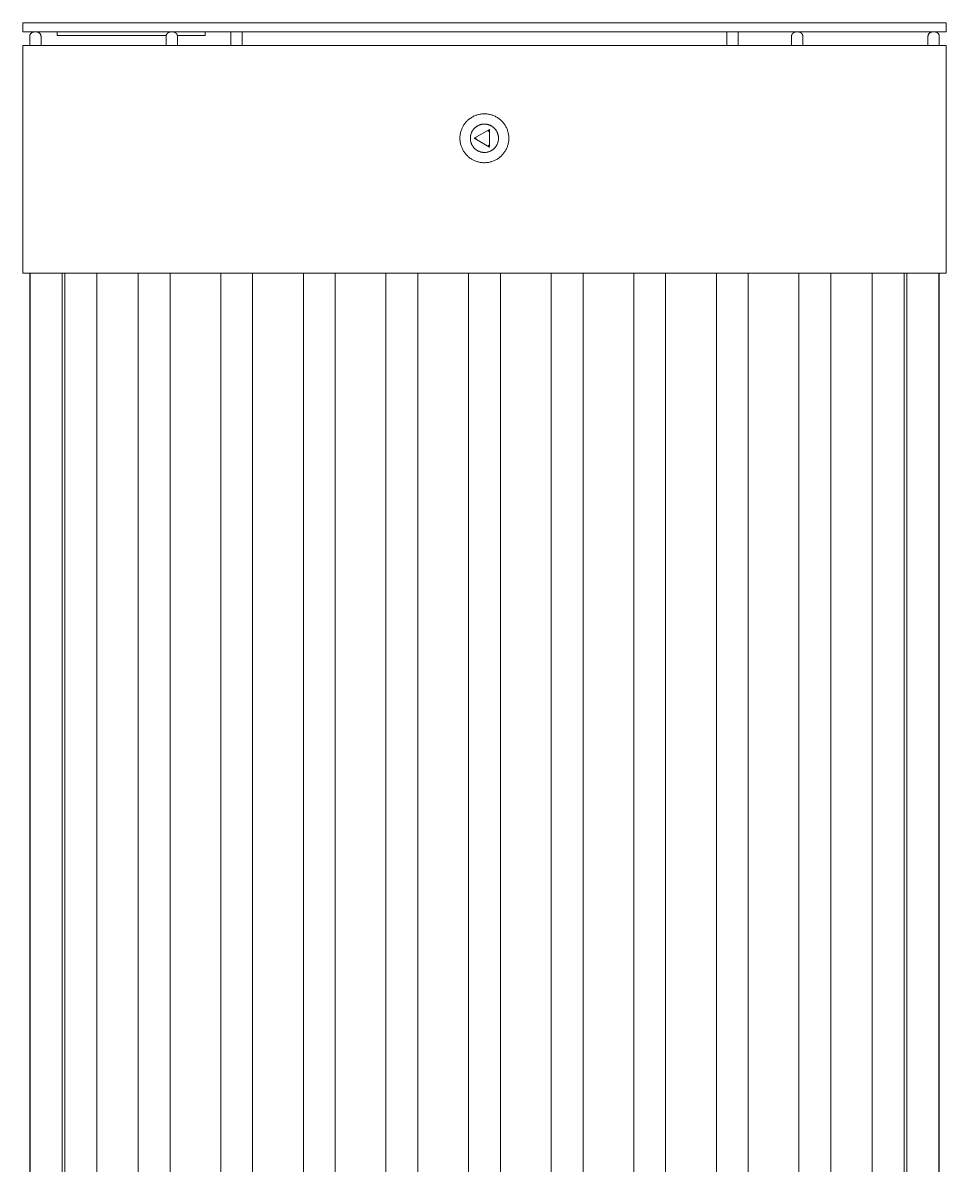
# Model space of a CAD drawing. Header units: inches. Extents: x -6.5 to 91.7, y -2.1 to 67.1.
# Drawn here: x 19.59 to 35.58, y 41.79 to 61.56 of the extents above; entities that cross this region are included whole.
import ezdxf

# ---------------------------------------------------------------- set-up
doc = ezdxf.new("R2010")
doc.units = ezdxf.units.IN
doc.layers.add('ZANO_R', color=7, linetype='Continuous', lineweight=0)

msp = doc.modelspace()

# ---------------------------------------------------------------- linework, layer by layer
at = {"layer": 'ZANO_R'}
for p, q in [((22.07476, 61.56461), (19.59437, 61.56451)), ((19.59437, 61.56451), (19.59437, 61.56406)), ((19.59437, 61.56406), (19.59437, 61.40657)), ((19.59437, 61.56406), (22.07476, 61.56396)), ((20.50086, 61.56412), (20.3818, 61.56412)), ((20.62289, 61.56413), (20.59543, 61.56414)), ((20.74195, 61.56412), (20.62289, 61.56412)), ((20.85803, 61.56415), (20.74195, 61.56414)), ((21.03332, 61.56412), (20.85803, 61.56412)), ((21.0331, 61.56409), (21.03307, 61.56409)), ((21.08787, 61.56405), (21.03313, 61.56406)), ((21.08037, 61.56407), (21.0767, 61.56407)), ((21.47412, 61.56408), (21.08417, 61.56408)), ((21.1341, 61.56412), (21.12902, 61.56412)), ((21.35034, 61.56417), (21.35404, 61.56417)), ((21.3862, 61.56417), (21.38836, 61.56417)), ((21.40019, 61.56417), (21.3974, 61.56417)), ((21.39765, 61.56417), (21.3977, 61.56417)), ((21.45781, 61.56417), (21.44833, 61.56417)), ((21.44857, 61.56418), (21.44897, 61.56418)), ((21.45267, 61.56418), (21.45328, 61.56418)), ((21.45645, 61.56418), (21.45758, 61.56418)), ((21.46908, 61.56418), (21.47243, 61.56418)), ((21.52515, 61.56406), (21.47042, 61.56405)), ((21.47344, 61.56418), (21.47587, 61.56418)), ((21.85738, 61.56418), (21.47412, 61.56415)), ((21.47587, 61.56416), (21.47799, 61.56416)), ((21.48158, 61.56407), (21.47792, 61.56407)), ((21.48034, 61.56416), (21.48251, 61.56416)), ((21.48107, 61.56418), (21.48157, 61.56418)), ((21.48276, 61.56416), (21.48525, 61.56416)), ((21.48781, 61.56416), (21.48881, 61.56416)), ((21.49046, 61.56416), (21.49183, 61.56416)), ((21.49319, 61.56416), (21.49601, 61.56417)), ((21.49761, 61.56417), (21.50099, 61.56417)), ((21.4994, 61.56418), (21.50045, 61.56418)), ((21.50196, 61.56417), (21.50425, 61.56417)), ((21.5051, 61.56417), (21.50739, 61.56417)), ((21.82074, 61.56412), (21.52515, 61.56412)), ((21.82053, 61.56409), (21.8205, 61.56409)), ((21.87529, 61.56405), (21.82056, 61.56406)), ((21.86779, 61.56407), (21.86413, 61.56407)), ((22.26154, 61.56408), (21.87159, 61.56408)), ((21.92152, 61.56412), (21.91645, 61.56412)), ((33.09872, 61.56461), (22.07476, 61.56461)), ((22.07476, 61.56396), (33.09872, 61.56396)), ((22.31258, 61.56406), (22.25784, 61.56405)), ((22.26901, 61.56407), (22.26534, 61.56407)), ((22.59289, 61.56412), (22.31258, 61.56412)), ((23.10006, 61.56403), (23.1, 61.56403)), ((23.5315, 61.5644), (24.71264, 61.56445)), ((23.5315, 61.56417), (23.5315, 61.5644)), ((24.71264, 61.56412), (23.5315, 61.56417)), ((24.71264, 61.56445), (30.46085, 61.56445)), ((30.46085, 61.56412), (24.71264, 61.56412)), ((30.46085, 61.56445), (31.64199, 61.5644)), ((31.64199, 61.56417), (30.46085, 61.56412)), ((31.64199, 61.5644), (31.64199, 61.56417)), ((35.57911, 61.56451), (33.09872, 61.56461)), ((33.09872, 61.56396), (35.57911, 61.56406)), ((35.57911, 61.56406), (35.57911, 61.56451)), ((35.57911, 61.40657), (35.57911, 61.56406)), ((19.59437, 61.40657), (22.07476, 61.40647)), ((19.71249, 61.32836), (19.71253, 61.33108)), ((19.71249, 61.17087), (19.71249, 61.32836)), ((19.71253, 61.33108), (19.71267, 61.33379)), ((19.71267, 61.33379), (19.71291, 61.3365)), ((19.71291, 61.3365), (19.71324, 61.3392)), ((19.71324, 61.3392), (19.71366, 61.34189)), ((19.71366, 61.34189), (19.71417, 61.34456)), ((19.71417, 61.34456), (19.71478, 61.34721)), ((19.71478, 61.34721), (19.71547, 61.34984)), ((19.71547, 61.34984), (19.71626, 61.35245)), ((19.71626, 61.35245), (19.71714, 61.35502)), ((19.71714, 61.35502), (19.7181, 61.35757)), ((19.7181, 61.35757), (19.71916, 61.36007)), ((19.71916, 61.36007), (19.7203, 61.36254)), ((19.7203, 61.36254), (19.72152, 61.36497)), ((19.72152, 61.36497), (19.72282, 61.36736)), ((19.72282, 61.36736), (19.72421, 61.3697)), ((19.72421, 61.3697), (19.72568, 61.37199)), ((19.72568, 61.37199), (19.72723, 61.37423)), ((19.72723, 61.37423), (19.72885, 61.37641)), ((19.72885, 61.37641), (19.73055, 61.37854)), ((19.73055, 61.37854), (19.73232, 61.3806)), ((19.73232, 61.3806), (19.73416, 61.38261)), ((19.73416, 61.38261), (19.73606, 61.38455)), ((19.73606, 61.38455), (19.73804, 61.38642)), ((19.73804, 61.38642), (19.74007, 61.38822)), ((19.74007, 61.38822), (19.74217, 61.38995)), ((19.74217, 61.38995), (19.74433, 61.39161)), ((19.74433, 61.39161), (19.74654, 61.39319)), ((19.74654, 61.39319), (19.74881, 61.3947)), ((19.74881, 61.3947), (19.75112, 61.39612)), ((19.75112, 61.39612), (19.75349, 61.39747)), ((19.75349, 61.39747), (19.7559, 61.39873)), ((19.7559, 61.39873), (19.75835, 61.39991)), ((19.75835, 61.39991), (19.76084, 61.401)), ((19.76084, 61.401), (19.76337, 61.40201)), ((19.76337, 61.40201), (19.76593, 61.40292)), ((19.76593, 61.40292), (19.76852, 61.40375)), ((19.76852, 61.40375), (19.77114, 61.40449)), ((19.77114, 61.40449), (19.77378, 61.40514)), ((19.77378, 61.40514), (19.77644, 61.4057)), ((19.77644, 61.4057), (19.77912, 61.40616)), ((19.77912, 61.40616), (19.78182, 61.40654)), ((19.84006, 61.40653), (19.84275, 61.40616)), ((19.84275, 61.40616), (19.84543, 61.40569)), ((19.84543, 61.40569), (19.84809, 61.40513)), ((19.84809, 61.40513), (19.85073, 61.40448)), ((19.85073, 61.40448), (19.85335, 61.40374)), ((19.85335, 61.40374), (19.85594, 61.40291)), ((19.85594, 61.40291), (19.85849, 61.40199)), ((19.85849, 61.40199), (19.86102, 61.40099)), ((19.86102, 61.40099), (19.86351, 61.39989)), ((19.86351, 61.39989), (19.86596, 61.39871)), ((19.86596, 61.39871), (19.86837, 61.39745)), ((19.86837, 61.39745), (19.87073, 61.39611)), ((19.87073, 61.39611), (19.87305, 61.39468)), ((19.87305, 61.39468), (19.87531, 61.39317)), ((19.87531, 61.39317), (19.87752, 61.39159)), ((19.87752, 61.39159), (19.87968, 61.38993)), ((19.87968, 61.38993), (19.88177, 61.3882)), ((19.88177, 61.3882), (19.88381, 61.3864)), ((19.88381, 61.3864), (19.88578, 61.38453)), ((19.88578, 61.38453), (19.88769, 61.38259)), ((19.88769, 61.38259), (19.88953, 61.38059)), ((19.88953, 61.38059), (19.8913, 61.37852)), ((19.8913, 61.37852), (19.89299, 61.3764)), ((19.89299, 61.3764), (19.89461, 61.37421)), ((19.89461, 61.37421), (19.89616, 61.37197)), ((19.89616, 61.37197), (19.89763, 61.36969)), ((19.89763, 61.36969), (19.89901, 61.36735)), ((19.89901, 61.36735), (19.90032, 61.36496)), ((19.90032, 61.36496), (19.90154, 61.36253)), ((19.90154, 61.36253), (19.90268, 61.36006)), ((19.90268, 61.36006), (19.90373, 61.35756)), ((19.90373, 61.35756), (19.90469, 61.35501)), ((19.90469, 61.35501), (19.90557, 61.35244)), ((19.90557, 61.35244), (19.90636, 61.34984)), ((19.90636, 61.34984), (19.90705, 61.34721)), ((19.90705, 61.34721), (19.90766, 61.34456)), ((19.90766, 61.34456), (19.90817, 61.34189)), ((19.90817, 61.34189), (19.90859, 61.3392)), ((19.90859, 61.3392), (19.90892, 61.3365)), ((19.90892, 61.3365), (19.90915, 61.33379)), ((19.90915, 61.33379), (19.9093, 61.33108)), ((19.9093, 61.33108), (19.90934, 61.32836)), ((19.90934, 61.32836), (19.90934, 61.17087)), ((20.19124, 61.40651), (20.19124, 61.34757)), ((22.07714, 61.34757), (20.19124, 61.34757)), ((33.09872, 61.40647), (22.07476, 61.40647)), ((22.07476, 61.32836), (22.07481, 61.33107)), ((22.07476, 61.17087), (22.07476, 61.32836)), ((22.07481, 61.33107), (22.07495, 61.33377)), ((22.07495, 61.33377), (22.07518, 61.33647)), ((22.07518, 61.33647), (22.07551, 61.33916)), ((22.07551, 61.33916), (22.07592, 61.34183)), ((22.07592, 61.34183), (22.07643, 61.34449)), ((22.07643, 61.34449), (22.07703, 61.34713)), ((22.07703, 61.34713), (22.07773, 61.34975)), ((22.07773, 61.34975), (22.07851, 61.35234)), ((22.07851, 61.35234), (22.07938, 61.35491)), ((22.07938, 61.35491), (22.08033, 61.35744)), ((22.08033, 61.35744), (22.08138, 61.35994)), ((22.08138, 61.35994), (22.0825, 61.3624)), ((22.0825, 61.3624), (22.08372, 61.36482)), ((22.08372, 61.36482), (22.08501, 61.3672)), ((22.08501, 61.3672), (22.08639, 61.36954)), ((22.08639, 61.36954), (22.08784, 61.37182)), ((22.08784, 61.37182), (22.08938, 61.37405)), ((22.08938, 61.37405), (22.09099, 61.37623)), ((22.09099, 61.37623), (22.09267, 61.37835)), ((22.09267, 61.37835), (22.09442, 61.38041)), ((22.09442, 61.38041), (22.09625, 61.38241)), ((22.09625, 61.38241), (22.09814, 61.38435)), ((22.09814, 61.38435), (22.1001, 61.38622)), ((22.1001, 61.38622), (22.10212, 61.38802)), ((22.10212, 61.38802), (22.1042, 61.38976)), ((22.1042, 61.38976), (22.10634, 61.39141)), ((22.10634, 61.39141), (22.10854, 61.393)), ((22.10854, 61.393), (22.11079, 61.39451)), ((22.11079, 61.39451), (22.11309, 61.39594)), ((22.11309, 61.39594), (22.11544, 61.39729)), ((22.11544, 61.39729), (22.11783, 61.39855)), ((22.11783, 61.39855), (22.12027, 61.39974)), ((22.12027, 61.39974), (22.12274, 61.40084)), ((22.12274, 61.40084), (22.12525, 61.40186)), ((22.12525, 61.40186), (22.12779, 61.40278)), ((22.12779, 61.40278), (22.13037, 61.40362)), ((22.13037, 61.40362), (22.13297, 61.40438)), ((22.13297, 61.40438), (22.1356, 61.40504)), ((22.1356, 61.40504), (22.13824, 61.40561)), ((22.13824, 61.40561), (22.14091, 61.40609)), ((22.14091, 61.40609), (22.14359, 61.40647)), ((22.20279, 61.40647), (22.20547, 61.40609)), ((22.20547, 61.40609), (22.20814, 61.40561)), ((22.20814, 61.40561), (22.21079, 61.40504)), ((22.21079, 61.40504), (22.21341, 61.40438)), ((22.21341, 61.40438), (22.21601, 61.40362)), ((22.21601, 61.40362), (22.21859, 61.40278)), ((22.21859, 61.40278), (22.22113, 61.40186)), ((22.22113, 61.40186), (22.22364, 61.40084)), ((22.22364, 61.40084), (22.22612, 61.39974)), ((22.22612, 61.39974), (22.22855, 61.39855)), ((22.22855, 61.39855), (22.23095, 61.39729)), ((22.23095, 61.39729), (22.23329, 61.39594)), ((22.23329, 61.39594), (22.23559, 61.39451)), ((22.23559, 61.39451), (22.23784, 61.393)), ((22.23784, 61.393), (22.24004, 61.39141)), ((22.24004, 61.39141), (22.24218, 61.38976)), ((22.24218, 61.38976), (22.24426, 61.38802)), ((22.24426, 61.38802), (22.24628, 61.38622)), ((22.24628, 61.38622), (22.24824, 61.38435)), ((22.24824, 61.38435), (22.25013, 61.38241)), ((22.25013, 61.38241), (22.25196, 61.38041)), ((22.25196, 61.38041), (22.25371, 61.37835)), ((22.25371, 61.37835), (22.2554, 61.37623)), ((22.2554, 61.37623), (22.25701, 61.37405)), ((22.25701, 61.37405), (22.25854, 61.37182)), ((22.25854, 61.37182), (22.25999, 61.36954)), ((22.25999, 61.36954), (22.26137, 61.3672)), ((22.26137, 61.3672), (22.26267, 61.36482)), ((22.26267, 61.36482), (22.26388, 61.3624)), ((22.26388, 61.3624), (22.26501, 61.35994)), ((22.26501, 61.35994), (22.26605, 61.35744)), ((22.26605, 61.35744), (22.26701, 61.35491)), ((22.26701, 61.35491), (22.26788, 61.35234)), ((22.26788, 61.35234), (22.26866, 61.34975)), ((22.26866, 61.34975), (22.26935, 61.34713)), ((22.75037, 61.34757), (22.26924, 61.34757)), ((22.26935, 61.34713), (22.26995, 61.34449)), ((22.26995, 61.34449), (22.27046, 61.34183)), ((22.27046, 61.34183), (22.27088, 61.33916)), ((22.27088, 61.33916), (22.2712, 61.33647)), ((22.2712, 61.33647), (22.27143, 61.33377)), ((22.27143, 61.33377), (22.27157, 61.33107)), ((22.27157, 61.33107), (22.27162, 61.32836)), ((22.27162, 61.32836), (22.27162, 61.17087)), ((22.75037, 61.40647), (22.75037, 61.34757)), ((23.19685, 61.17087), (23.19685, 61.40647)), ((23.3937, 61.40647), (23.3937, 61.17087)), ((31.77979, 61.17087), (31.77979, 61.40647)), ((31.97664, 61.40647), (31.97664, 61.17087)), ((32.90187, 61.32836), (32.90191, 61.33107)), ((32.90187, 61.17087), (32.90187, 61.32836)), ((32.90191, 61.33107), (32.90205, 61.33377)), ((32.90205, 61.33377), (32.90229, 61.33647)), ((32.90229, 61.33647), (32.90261, 61.33916)), ((32.90261, 61.33916), (32.90303, 61.34183)), ((32.90303, 61.34183), (32.90354, 61.34449)), ((32.90354, 61.34449), (32.90414, 61.34713)), ((32.90414, 61.34713), (32.90483, 61.34975)), ((32.90483, 61.34975), (32.90561, 61.35234)), ((32.90561, 61.35234), (32.90648, 61.35491)), ((32.90648, 61.35491), (32.90744, 61.35744)), ((32.90744, 61.35744), (32.90848, 61.35994)), ((32.90848, 61.35994), (32.90961, 61.3624)), ((32.90961, 61.3624), (32.91082, 61.36482)), ((32.91082, 61.36482), (32.91212, 61.3672)), ((32.91212, 61.3672), (32.91349, 61.36954)), ((32.91349, 61.36954), (32.91495, 61.37182)), ((32.91495, 61.37182), (32.91648, 61.37405)), ((32.91648, 61.37405), (32.91809, 61.37623)), ((32.91809, 61.37623), (32.91977, 61.37835)), ((32.91977, 61.37835), (32.92153, 61.38041)), ((32.92153, 61.38041), (32.92335, 61.38241)), ((32.92335, 61.38241), (32.92525, 61.38435)), ((32.92525, 61.38435), (32.9272, 61.38622)), ((32.9272, 61.38622), (32.92923, 61.38802)), ((32.92923, 61.38802), (32.93131, 61.38976)), ((32.93131, 61.38976), (32.93345, 61.39141)), ((32.93345, 61.39141), (32.93564, 61.393)), ((32.93564, 61.393), (32.93789, 61.39451)), ((32.93789, 61.39451), (32.94019, 61.39594)), ((32.94019, 61.39594), (32.94254, 61.39729)), ((32.94254, 61.39729), (32.94493, 61.39855)), ((32.94493, 61.39855), (32.94737, 61.39974)), ((32.94737, 61.39974), (32.94984, 61.40084)), ((32.94984, 61.40084), (32.95235, 61.40186)), ((32.95235, 61.40186), (32.9549, 61.40278)), ((32.9549, 61.40278), (32.95747, 61.40362)), ((32.95747, 61.40362), (32.96007, 61.40438)), ((32.96007, 61.40438), (32.9627, 61.40504)), ((32.9627, 61.40504), (32.96535, 61.40561)), ((32.96535, 61.40561), (32.96801, 61.40609)), ((32.96801, 61.40609), (32.97069, 61.40647)), ((33.0299, 61.40647), (33.03258, 61.40609)), ((33.03258, 61.40609), (33.03524, 61.40561)), ((33.03524, 61.40561), (33.03789, 61.40504)), ((33.03789, 61.40504), (33.04052, 61.40438)), ((33.04052, 61.40438), (33.04312, 61.40362)), ((33.04312, 61.40362), (33.04569, 61.40278)), ((33.04569, 61.40278), (33.04824, 61.40186)), ((33.04824, 61.40186), (33.05075, 61.40084)), ((33.05075, 61.40084), (33.05322, 61.39974)), ((33.05322, 61.39974), (33.05566, 61.39855)), ((33.05566, 61.39855), (33.05805, 61.39729)), ((33.05805, 61.39729), (33.0604, 61.39594)), ((33.0604, 61.39594), (33.0627, 61.39451)), ((33.0627, 61.39451), (33.06495, 61.393)), ((33.06495, 61.393), (33.06714, 61.39141)), ((33.06714, 61.39141), (33.06928, 61.38976)), ((33.06928, 61.38976), (33.07136, 61.38802)), ((33.07136, 61.38802), (33.07339, 61.38622)), ((33.07339, 61.38622), (33.07534, 61.38435)), ((33.07534, 61.38435), (33.07724, 61.38241)), ((33.07724, 61.38241), (33.07906, 61.38041)), ((33.07906, 61.38041), (33.08082, 61.37835)), ((33.08082, 61.37835), (33.0825, 61.37623)), ((33.0825, 61.37623), (33.08411, 61.37405)), ((33.08411, 61.37405), (33.08564, 61.37182)), ((33.08564, 61.37182), (33.0871, 61.36954)), ((33.0871, 61.36954), (33.08847, 61.3672)), ((33.08847, 61.3672), (33.08977, 61.36482)), ((33.08977, 61.36482), (33.09098, 61.3624)), ((33.09098, 61.3624), (33.09211, 61.35994)), ((33.09211, 61.35994), (33.09315, 61.35744)), ((33.09315, 61.35744), (33.09411, 61.35491)), ((33.09411, 61.35491), (33.09498, 61.35234)), ((33.09498, 61.35234), (33.09576, 61.34975)), ((33.09576, 61.34975), (33.09645, 61.34713)), ((33.09645, 61.34713), (33.09705, 61.34449)), ((33.09705, 61.34449), (33.09756, 61.34183)), ((33.09756, 61.34183), (33.09798, 61.33916)), ((33.09798, 61.33916), (33.0983, 61.33647)), ((33.0983, 61.33647), (33.09854, 61.33377)), ((33.09854, 61.33377), (33.09868, 61.33107)), ((33.09868, 61.33107), (33.09872, 61.32836)), ((33.09872, 61.40647), (35.57911, 61.40657)), ((33.09872, 61.32836), (33.09872, 61.17087)), ((35.26414, 61.32836), (35.26419, 61.33108)), ((35.26414, 61.17087), (35.26414, 61.32836)), ((35.26419, 61.33108), (35.26433, 61.33379)), ((35.26433, 61.33379), (35.26457, 61.3365)), ((35.26457, 61.3365), (35.26489, 61.3392)), ((35.26489, 61.3392), (35.26531, 61.34189)), ((35.26531, 61.34189), (35.26583, 61.34456)), ((35.26583, 61.34456), (35.26643, 61.34721)), ((35.26643, 61.34721), (35.26713, 61.34984)), ((35.26713, 61.34984), (35.26792, 61.35244)), ((35.26792, 61.35244), (35.26879, 61.35501)), ((35.26879, 61.35501), (35.26976, 61.35756)), ((35.26976, 61.35756), (35.27081, 61.36006)), ((35.27081, 61.36006), (35.27195, 61.36253)), ((35.27195, 61.36253), (35.27317, 61.36496)), ((35.27317, 61.36496), (35.27447, 61.36735)), ((35.27447, 61.36735), (35.27586, 61.36969)), ((35.27586, 61.36969), (35.27733, 61.37197)), ((35.27733, 61.37197), (35.27887, 61.37421)), ((35.27887, 61.37421), (35.28049, 61.3764)), ((35.28049, 61.3764), (35.28219, 61.37852)), ((35.28219, 61.37852), (35.28396, 61.38059)), ((35.28396, 61.38059), (35.2858, 61.38259)), ((35.2858, 61.38259), (35.2877, 61.38453)), ((35.2877, 61.38453), (35.28968, 61.3864)), ((35.28968, 61.3864), (35.29171, 61.3882)), ((35.29171, 61.3882), (35.29381, 61.38993)), ((35.29381, 61.38993), (35.29596, 61.39159)), ((35.29596, 61.39159), (35.29818, 61.39317)), ((35.29818, 61.39317), (35.30044, 61.39468)), ((35.30044, 61.39468), (35.30275, 61.39611)), ((35.30275, 61.39611), (35.30512, 61.39745)), ((35.30512, 61.39745), (35.30753, 61.39871)), ((35.30753, 61.39871), (35.30998, 61.39989)), ((35.30998, 61.39989), (35.31247, 61.40099)), ((35.31247, 61.40099), (35.31499, 61.40199)), ((35.31499, 61.40199), (35.31755, 61.40291)), ((35.31755, 61.40291), (35.32014, 61.40374)), ((35.32014, 61.40374), (35.32276, 61.40448)), ((35.32276, 61.40448), (35.3254, 61.40513)), ((35.3254, 61.40513), (35.32806, 61.40569)), ((35.32806, 61.40569), (35.33074, 61.40616)), ((35.33074, 61.40616), (35.33343, 61.40653)), ((35.39167, 61.40654), (35.39436, 61.40616)), ((35.39436, 61.40616), (35.39704, 61.4057)), ((35.39704, 61.4057), (35.39971, 61.40514)), ((35.39971, 61.40514), (35.40235, 61.40449)), ((35.40235, 61.40449), (35.40497, 61.40375)), ((35.40497, 61.40375), (35.40756, 61.40292)), ((35.40756, 61.40292), (35.41012, 61.40201)), ((35.41012, 61.40201), (35.41265, 61.401)), ((35.41265, 61.401), (35.41514, 61.39991)), ((35.41514, 61.39991), (35.41759, 61.39873)), ((35.41759, 61.39873), (35.42, 61.39747)), ((35.42, 61.39747), (35.42236, 61.39612)), ((35.42236, 61.39612), (35.42468, 61.3947)), ((35.42468, 61.3947), (35.42694, 61.39319)), ((35.42694, 61.39319), (35.42916, 61.39161)), ((35.42916, 61.39161), (35.43131, 61.38995)), ((35.43131, 61.38995), (35.43341, 61.38822)), ((35.43341, 61.38822), (35.43545, 61.38642)), ((35.43545, 61.38642), (35.43742, 61.38455)), ((35.43742, 61.38455), (35.43933, 61.38261)), ((35.43933, 61.38261), (35.44117, 61.3806)), ((35.44117, 61.3806), (35.44294, 61.37854)), ((35.44294, 61.37854), (35.44464, 61.37641)), ((35.44464, 61.37641), (35.44626, 61.37423)), ((35.44626, 61.37423), (35.44781, 61.37199)), ((35.44781, 61.37199), (35.44927, 61.3697)), ((35.44927, 61.3697), (35.45066, 61.36736)), ((35.45066, 61.36736), (35.45197, 61.36497)), ((35.45197, 61.36497), (35.45319, 61.36254)), ((35.45319, 61.36254), (35.45433, 61.36007)), ((35.45433, 61.36007), (35.45538, 61.35757)), ((35.45538, 61.35757), (35.45635, 61.35502)), ((35.45635, 61.35502), (35.45722, 61.35245)), ((35.45722, 61.35245), (35.45801, 61.34984)), ((35.45801, 61.34984), (35.45871, 61.34721)), ((35.45871, 61.34721), (35.45931, 61.34456)), ((35.45931, 61.34456), (35.45983, 61.34189)), ((35.45983, 61.34189), (35.46025, 61.3392)), ((35.46025, 61.3392), (35.46058, 61.3365)), ((35.46058, 61.3365), (35.46081, 61.33379)), ((35.46081, 61.33379), (35.46095, 61.33108)), ((35.46095, 61.33108), (35.461, 61.32836)), ((35.461, 61.32836), (35.461, 61.17087)), ((19.59437, 61.17087), (22.07476, 61.17087)), ((19.59437, 61.17087), (19.59437, 57.23374)), ((27.58674, 61.17087), (22.07476, 61.17087)), ((33.09872, 61.17087), (27.58674, 61.17087)), ((33.09872, 61.17087), (35.57911, 61.17087)), ((35.57911, 57.23374), (35.57911, 61.17087)), ((27.33544, 59.90887), (27.34754, 59.91734)), ((27.34754, 59.91734), (27.35993, 59.92539)), ((27.35993, 59.92539), (27.37259, 59.933)), ((27.37259, 59.933), (27.38551, 59.94016)), ((27.38551, 59.94016), (27.39866, 59.94687)), ((27.39866, 59.94687), (27.41205, 59.95311)), ((27.41205, 59.95311), (27.42565, 59.95889)), ((27.42565, 59.95889), (27.43944, 59.96418)), ((27.43944, 59.96418), (27.4534, 59.96899)), ((27.4534, 59.96899), (27.46753, 59.97331)), ((27.46753, 59.97331), (27.48179, 59.97714)), ((27.48179, 59.97714), (27.49618, 59.98047)), ((27.49618, 59.98047), (27.51068, 59.98329)), ((27.51068, 59.98329), (27.52527, 59.9856)), ((27.52527, 59.9856), (27.53993, 59.98741)), ((27.53993, 59.98741), (27.55465, 59.9887)), ((27.55465, 59.9887), (27.5694, 59.98947)), ((27.5694, 59.98947), (27.58417, 59.98973)), ((27.58417, 59.98973), (27.58487, 59.98973)), ((27.58487, 59.98973), (27.59963, 59.98947)), ((27.59963, 59.98947), (27.61438, 59.9887)), ((27.61438, 59.9887), (27.6291, 59.98741)), ((27.6291, 59.98741), (27.64376, 59.9856)), ((27.64376, 59.9856), (27.65835, 59.98329)), ((27.65835, 59.98329), (27.67285, 59.98047)), ((27.67285, 59.98047), (27.68724, 59.97714)), ((27.68724, 59.97714), (27.70151, 59.97331)), ((27.70151, 59.97331), (27.71563, 59.96899)), ((27.71563, 59.96899), (27.7296, 59.96418)), ((27.7296, 59.96418), (27.74338, 59.95889)), ((27.74338, 59.95889), (27.75698, 59.95311)), ((27.75698, 59.95311), (27.77037, 59.94687)), ((27.77037, 59.94687), (27.78353, 59.94016)), ((27.78353, 59.94016), (27.79644, 59.933)), ((27.79644, 59.933), (27.8091, 59.92539)), ((27.8091, 59.92539), (27.82149, 59.91734)), ((27.82149, 59.91734), (27.83359, 59.90887)), ((27.18654, 59.71123), (27.19183, 59.72502)), ((27.19183, 59.72502), (27.19761, 59.73862)), ((27.19761, 59.73862), (27.20385, 59.752)), ((27.20385, 59.752), (27.21055, 59.76516)), ((27.21055, 59.76516), (27.21771, 59.77808)), ((27.21771, 59.77808), (27.22532, 59.79075)), ((27.22532, 59.79075), (27.23336, 59.80313)), ((27.23336, 59.80313), (27.24183, 59.81523)), ((27.24183, 59.81523), (27.25072, 59.82703)), ((27.25072, 59.82703), (27.26002, 59.83851)), ((27.26002, 59.83851), (27.26971, 59.84966)), ((27.26971, 59.84966), (27.27978, 59.86046)), ((27.27978, 59.86046), (27.29022, 59.87091)), ((27.29022, 59.87091), (27.30102, 59.88099)), ((27.30102, 59.88099), (27.31217, 59.89068)), ((27.31217, 59.89068), (27.32365, 59.89997)), ((27.32365, 59.89997), (27.33544, 59.90887)), ((27.39837, 59.72381), (27.39302, 59.71716)), ((27.40394, 59.73028), (27.39837, 59.72381)), ((27.40972, 59.73655), (27.40394, 59.73028)), ((27.41573, 59.74261), (27.40972, 59.73655)), ((27.42194, 59.74847), (27.41573, 59.74261)), ((27.42835, 59.7541), (27.42194, 59.74847)), ((27.43495, 59.75951), (27.42835, 59.7541)), ((27.44173, 59.76469), (27.43495, 59.75951)), ((27.44869, 59.76962), (27.44173, 59.76469)), ((27.45582, 59.77432), (27.44869, 59.76962)), ((27.46311, 59.77876), (27.45582, 59.77432)), ((27.47054, 59.78295), (27.46311, 59.77876)), ((27.47812, 59.78688), (27.47054, 59.78295)), ((27.48583, 59.79054), (27.47812, 59.78688)), ((27.49366, 59.79393), (27.48583, 59.79054)), ((27.5016, 59.79705), (27.49366, 59.79393)), ((27.50964, 59.7999), (27.5016, 59.79705)), ((27.51778, 59.80246), (27.50964, 59.7999)), ((27.52601, 59.80474), (27.51778, 59.80246)), ((27.53431, 59.80673), (27.52601, 59.80474)), ((27.54267, 59.80843), (27.53431, 59.80673)), ((27.55109, 59.80984), (27.54267, 59.80843)), ((27.55955, 59.81096), (27.55109, 59.80984)), ((27.56804, 59.81179), (27.55955, 59.81096)), ((27.57656, 59.81232), (27.56804, 59.81179)), ((27.58509, 59.81255), (27.57656, 59.81232)), ((27.58674, 59.81256), (27.58266, 59.81256)), ((27.59124, 59.81241), (27.58266, 59.81256)), ((27.59982, 59.81196), (27.59124, 59.81241)), ((27.60837, 59.81121), (27.59982, 59.81196)), ((27.6169, 59.81016), (27.60837, 59.81121)), ((27.62538, 59.80881), (27.6169, 59.81016)), ((27.63381, 59.80717), (27.62538, 59.80881)), ((27.64218, 59.80524), (27.63381, 59.80717)), ((27.65047, 59.80302), (27.64218, 59.80524)), ((27.65868, 59.8005), (27.65047, 59.80302)), ((27.6668, 59.79771), (27.65868, 59.8005)), ((27.67482, 59.79463), (27.6668, 59.79771)), ((27.68272, 59.79127), (27.67482, 59.79463)), ((27.6905, 59.78764), (27.68272, 59.79127)), ((27.69815, 59.78374), (27.6905, 59.78764)), ((27.70566, 59.77957), (27.69815, 59.78374)), ((27.71302, 59.77515), (27.70566, 59.77957)), ((27.72023, 59.77047), (27.71302, 59.77515)), ((27.72726, 59.76554), (27.72023, 59.77047)), ((27.73412, 59.76037), (27.72726, 59.76554)), ((27.74079, 59.75497), (27.73412, 59.76037)), ((27.74727, 59.74933), (27.74079, 59.75497)), ((27.75355, 59.74348), (27.74727, 59.74933)), ((27.75962, 59.7374), (27.75355, 59.74348)), ((27.76548, 59.73112), (27.75962, 59.7374)), ((27.77111, 59.72464), (27.76548, 59.73112)), ((27.77651, 59.71797), (27.77111, 59.72464)), ((27.83359, 59.90887), (27.84538, 59.89997)), ((27.84538, 59.89997), (27.85686, 59.89068)), ((27.85686, 59.89068), (27.86801, 59.88099)), ((27.86801, 59.88099), (27.87881, 59.87091)), ((27.87881, 59.87091), (27.88925, 59.86046)), ((27.88925, 59.86046), (27.89933, 59.84966)), ((27.89933, 59.84966), (27.90901, 59.83851)), ((27.90901, 59.83851), (27.91831, 59.82703)), ((27.91831, 59.82703), (27.9272, 59.81523)), ((27.9272, 59.81523), (27.93567, 59.80313)), ((27.93567, 59.80313), (27.94371, 59.79075)), ((27.94371, 59.79075), (27.95132, 59.77808)), ((27.95132, 59.77808), (27.95848, 59.76516)), ((27.95848, 59.76516), (27.96518, 59.752)), ((27.96518, 59.752), (27.97142, 59.73862)), ((27.97142, 59.73862), (27.9772, 59.72502)), ((27.9772, 59.72502), (27.98249, 59.71123)), ((27.16103, 59.56649), (27.16128, 59.58126)), ((27.16128, 59.55172), (27.16103, 59.56649)), ((27.16128, 59.58126), (27.16206, 59.59601)), ((27.16206, 59.53697), (27.16128, 59.55172)), ((27.16206, 59.59601), (27.16334, 59.61073)), ((27.16334, 59.52226), (27.16206, 59.53697)), ((27.16334, 59.61073), (27.16514, 59.62539)), ((27.16514, 59.5076), (27.16334, 59.52226)), ((27.16514, 59.62539), (27.16745, 59.63998)), ((27.16745, 59.63998), (27.17027, 59.65448)), ((27.17027, 59.65448), (27.17359, 59.66887)), ((27.17359, 59.66887), (27.17742, 59.68314)), ((27.17742, 59.68314), (27.18173, 59.69726)), ((27.18173, 59.69726), (27.18654, 59.71123)), ((27.34165, 59.57502), (27.34151, 59.56649)), ((27.34151, 59.56649), (27.34165, 59.55796)), ((27.3421, 59.58355), (27.34165, 59.57502)), ((27.34165, 59.55796), (27.3421, 59.54944)), ((27.34284, 59.59205), (27.3421, 59.58355)), ((27.3421, 59.54944), (27.34284, 59.54094)), ((27.34387, 59.60052), (27.34284, 59.59205)), ((27.34284, 59.54094), (27.34387, 59.53247)), ((27.3452, 59.60895), (27.34387, 59.60052)), ((27.34387, 59.53247), (27.3452, 59.52404)), ((27.34681, 59.61733), (27.3452, 59.60895)), ((27.3452, 59.52404), (27.34681, 59.51566)), ((27.34872, 59.62565), (27.34681, 59.61733)), ((27.35092, 59.63389), (27.34872, 59.62565)), ((27.3534, 59.64206), (27.35092, 59.63389)), ((27.35616, 59.65013), (27.3534, 59.64206)), ((27.3592, 59.65811), (27.35616, 59.65013)), ((27.36251, 59.66597), (27.3592, 59.65811)), ((27.3661, 59.67372), (27.36251, 59.66597)), ((27.36995, 59.68133), (27.3661, 59.67372)), ((27.37406, 59.68881), (27.36995, 59.68133)), ((27.37843, 59.69614), (27.37406, 59.68881)), ((27.38305, 59.70331), (27.37843, 59.69614)), ((27.38792, 59.71032), (27.38305, 59.70331)), ((27.39302, 59.71716), (27.38792, 59.71032)), ((27.40879, 59.56649), (27.67085, 59.71783)), ((27.44771, 59.56649), (27.40879, 59.56649)), ((27.67085, 59.41515), (27.40879, 59.56649)), ((27.61262, 59.6842), (27.61116, 59.68336)), ((27.67091, 59.71787), (27.6508, 59.68377)), ((27.67091, 59.71787), (27.67091, 59.71787)), ((27.67092, 59.71787), (27.67489, 59.71787)), ((27.67489, 59.71787), (27.67489, 59.41511)), ((27.78168, 59.71111), (27.77651, 59.71797)), ((27.78661, 59.70407), (27.78168, 59.71111)), ((27.79128, 59.69687), (27.78661, 59.70407)), ((27.79571, 59.68951), (27.79128, 59.69687)), ((27.79987, 59.682), (27.79571, 59.68951)), ((27.80377, 59.67435), (27.79987, 59.682)), ((27.80739, 59.66656), (27.80377, 59.67435)), ((27.81075, 59.65866), (27.80739, 59.66656)), ((27.81383, 59.65064), (27.81075, 59.65866)), ((27.81662, 59.64252), (27.81383, 59.65064)), ((27.81913, 59.63431), (27.81662, 59.64252)), ((27.82135, 59.62601), (27.81913, 59.63431)), ((27.82329, 59.61764), (27.82135, 59.62601)), ((27.82492, 59.60921), (27.82329, 59.61764)), ((27.82329, 59.51534), (27.82492, 59.52377)), ((27.82627, 59.60073), (27.82492, 59.60921)), ((27.82492, 59.52377), (27.82627, 59.53225)), ((27.82731, 59.59221), (27.82627, 59.60073)), ((27.82627, 59.53225), (27.82731, 59.54078)), ((27.82806, 59.58365), (27.82731, 59.59221)), ((27.82731, 59.54078), (27.82806, 59.54933)), ((27.82851, 59.57508), (27.82806, 59.58365)), ((27.82806, 59.54933), (27.82851, 59.55791)), ((27.82866, 59.56649), (27.82851, 59.57508)), ((27.82851, 59.55791), (27.82866, 59.56649)), ((27.98249, 59.71123), (27.9873, 59.69726)), ((27.9873, 59.69726), (27.99161, 59.68314)), ((27.99161, 59.68314), (27.99544, 59.66887)), ((27.99544, 59.66887), (27.99876, 59.65448)), ((27.99876, 59.65448), (28.00158, 59.63998)), ((28.00158, 59.63998), (28.00389, 59.62539)), ((28.00389, 59.62539), (28.00569, 59.61073)), ((28.00569, 59.52226), (28.00389, 59.5076)), ((28.00569, 59.61073), (28.00697, 59.59601)), ((28.00697, 59.53697), (28.00569, 59.52226)), ((28.00697, 59.59601), (28.00775, 59.58126)), ((28.00775, 59.55172), (28.00697, 59.53697)), ((28.00775, 59.58126), (28.00801, 59.56649)), ((28.00801, 59.56649), (28.00775, 59.55172)), ((27.16745, 59.49301), (27.16514, 59.5076)), ((27.17027, 59.47851), (27.16745, 59.49301)), ((27.17359, 59.46412), (27.17027, 59.47851)), ((27.17742, 59.44985), (27.17359, 59.46412)), ((27.18173, 59.43572), (27.17742, 59.44985)), ((27.18654, 59.42176), (27.18173, 59.43572)), ((27.19183, 59.40797), (27.18654, 59.42176)), ((27.19761, 59.39437), (27.19183, 59.40797)), ((27.20385, 59.38098), (27.19761, 59.39437)), ((27.21055, 59.36782), (27.20385, 59.38098)), ((27.21771, 59.3549), (27.21055, 59.36782)), ((27.22532, 59.34224), (27.21771, 59.3549)), ((27.23336, 59.32985), (27.22532, 59.34224)), ((27.24183, 59.31775), (27.23336, 59.32985)), ((27.34681, 59.51566), (27.34872, 59.50734)), ((27.34872, 59.50734), (27.35092, 59.49909)), ((27.35092, 59.49909), (27.3534, 59.49093)), ((27.3534, 59.49093), (27.35616, 59.48285)), ((27.35616, 59.48285), (27.3592, 59.47488)), ((27.3592, 59.47488), (27.36251, 59.46701)), ((27.36251, 59.46701), (27.3661, 59.45927)), ((27.3661, 59.45927), (27.36995, 59.45165)), ((27.36995, 59.45165), (27.37406, 59.44418)), ((27.37406, 59.44418), (27.37843, 59.43685)), ((27.37843, 59.43685), (27.38305, 59.42967)), ((27.38305, 59.42967), (27.38792, 59.42266)), ((27.38792, 59.42266), (27.39302, 59.41583)), ((27.39302, 59.41583), (27.39837, 59.40917)), ((27.39837, 59.40917), (27.40394, 59.4027)), ((27.40394, 59.4027), (27.40972, 59.39643)), ((27.40972, 59.39643), (27.41573, 59.39037)), ((27.41573, 59.39037), (27.42194, 59.38452)), ((27.42194, 59.38452), (27.42835, 59.37888)), ((27.42835, 59.37888), (27.43495, 59.37347)), ((27.43495, 59.37347), (27.44173, 59.3683)), ((27.44173, 59.3683), (27.44869, 59.36336)), ((27.44869, 59.36336), (27.45582, 59.35867)), ((27.45582, 59.35867), (27.46311, 59.35422)), ((27.46311, 59.35422), (27.47054, 59.35004)), ((27.47054, 59.35004), (27.47812, 59.34611)), ((27.47812, 59.34611), (27.48583, 59.34244)), ((27.48583, 59.34244), (27.49366, 59.33905)), ((27.49366, 59.33905), (27.5016, 59.33593)), ((27.5016, 59.33593), (27.50964, 59.33309)), ((27.50964, 59.33309), (27.51778, 59.33053)), ((27.51778, 59.33053), (27.52601, 59.32825)), ((27.52601, 59.32825), (27.53431, 59.32626)), ((27.53431, 59.32626), (27.54267, 59.32455)), ((27.54267, 59.32455), (27.55109, 59.32314)), ((27.6169, 59.32282), (27.62538, 59.32417)), ((27.62538, 59.32417), (27.63381, 59.32581)), ((27.63381, 59.32581), (27.64218, 59.32774)), ((27.64218, 59.32774), (27.65047, 59.32997)), ((27.65047, 59.32997), (27.65868, 59.33248)), ((27.6508, 59.44921), (27.67091, 59.41512)), ((27.65868, 59.33248), (27.6668, 59.33528)), ((27.6668, 59.33528), (27.67482, 59.33836)), ((27.67091, 59.41512), (27.67091, 59.41512)), ((27.67092, 59.41511), (27.67489, 59.41511)), ((27.67482, 59.33836), (27.68272, 59.34172)), ((27.68272, 59.34172), (27.6905, 59.34535)), ((27.6905, 59.34535), (27.69815, 59.34925)), ((27.69815, 59.34925), (27.70566, 59.35341)), ((27.70566, 59.35341), (27.71302, 59.35784)), ((27.71302, 59.35784), (27.72023, 59.36251)), ((27.72023, 59.36251), (27.72726, 59.36744)), ((27.72726, 59.36744), (27.73412, 59.37261)), ((27.73412, 59.37261), (27.74079, 59.37802)), ((27.74079, 59.37802), (27.74727, 59.38365)), ((27.74727, 59.38365), (27.75355, 59.38951)), ((27.75355, 59.38951), (27.75962, 59.39558)), ((27.75962, 59.39558), (27.76548, 59.40186)), ((27.76548, 59.40186), (27.77111, 59.40834)), ((27.77111, 59.40834), (27.77651, 59.41502)), ((27.77651, 59.41502), (27.78168, 59.42188)), ((27.78168, 59.42188), (27.78661, 59.42891)), ((27.78661, 59.42891), (27.79128, 59.43611)), ((27.79128, 59.43611), (27.79571, 59.44348)), ((27.79571, 59.44348), (27.79987, 59.45099)), ((27.79987, 59.45099), (27.80377, 59.45864)), ((27.80377, 59.45864), (27.80739, 59.46642)), ((27.80739, 59.46642), (27.81075, 59.47433)), ((27.81075, 59.47433), (27.81383, 59.48235)), ((27.81383, 59.48235), (27.81662, 59.49047)), ((27.81662, 59.49047), (27.81913, 59.49868)), ((27.81913, 59.49868), (27.82135, 59.50697)), ((27.82135, 59.50697), (27.82329, 59.51534)), ((27.93567, 59.32985), (27.9272, 59.31775)), ((27.94371, 59.34224), (27.93567, 59.32985)), ((27.95132, 59.3549), (27.94371, 59.34224)), ((27.95848, 59.36782), (27.95132, 59.3549)), ((27.96518, 59.38098), (27.95848, 59.36782)), ((27.97142, 59.39437), (27.96518, 59.38098)), ((27.9772, 59.40797), (27.97142, 59.39437)), ((27.98249, 59.42176), (27.9772, 59.40797)), ((27.9873, 59.43572), (27.98249, 59.42176)), ((27.99161, 59.44985), (27.9873, 59.43572)), ((27.99544, 59.46412), (27.99161, 59.44985)), ((27.99876, 59.47851), (27.99544, 59.46412)), ((28.00158, 59.49301), (27.99876, 59.47851)), ((28.00389, 59.5076), (28.00158, 59.49301)), ((27.25072, 59.30595), (27.24183, 59.31775)), ((27.26002, 59.29447), (27.25072, 59.30595)), ((27.26971, 59.28332), (27.26002, 59.29447)), ((27.27978, 59.27252), (27.26971, 59.28332)), ((27.29022, 59.26207), (27.27978, 59.27252)), ((27.30102, 59.252), (27.29022, 59.26207)), ((27.31217, 59.24231), (27.30102, 59.252)), ((27.32365, 59.23301), (27.31217, 59.24231)), ((27.33544, 59.22412), (27.32365, 59.23301)), ((27.34754, 59.21564), (27.33544, 59.22412)), ((27.35993, 59.2076), (27.34754, 59.21564)), ((27.37259, 59.19999), (27.35993, 59.2076)), ((27.38551, 59.19283), (27.37259, 59.19999)), ((27.39866, 59.18612), (27.38551, 59.19283)), ((27.41205, 59.17987), (27.39866, 59.18612)), ((27.42565, 59.1741), (27.41205, 59.17987)), ((27.43944, 59.1688), (27.42565, 59.1741)), ((27.4534, 59.16399), (27.43944, 59.1688)), ((27.46753, 59.15967), (27.4534, 59.16399)), ((27.48179, 59.15584), (27.46753, 59.15967)), ((27.49618, 59.15252), (27.48179, 59.15584)), ((27.51068, 59.1497), (27.49618, 59.15252)), ((27.52527, 59.14738), (27.51068, 59.1497)), ((27.53993, 59.14558), (27.52527, 59.14738)), ((27.55465, 59.14429), (27.53993, 59.14558)), ((27.55109, 59.32314), (27.55955, 59.32202)), ((27.5694, 59.14351), (27.55465, 59.14429)), ((27.55955, 59.32202), (27.56804, 59.3212)), ((27.56804, 59.3212), (27.57656, 59.32067)), ((27.58417, 59.14325), (27.5694, 59.14351)), ((27.57656, 59.32067), (27.58509, 59.32043)), ((27.58266, 59.32042), (27.59124, 59.32057)), ((27.58266, 59.32042), (27.58674, 59.32042)), ((27.58487, 59.14325), (27.58417, 59.14325)), ((27.59963, 59.14351), (27.58487, 59.14325)), ((27.59124, 59.32057), (27.59982, 59.32103)), ((27.61438, 59.14429), (27.59963, 59.14351)), ((27.59982, 59.32103), (27.60837, 59.32178)), ((27.60837, 59.32178), (27.6169, 59.32282)), ((27.6291, 59.14558), (27.61438, 59.14429)), ((27.64376, 59.14738), (27.6291, 59.14558)), ((27.65835, 59.1497), (27.64376, 59.14738)), ((27.67285, 59.15252), (27.65835, 59.1497)), ((27.68724, 59.15584), (27.67285, 59.15252)), ((27.70151, 59.15967), (27.68724, 59.15584)), ((27.71563, 59.16399), (27.70151, 59.15967)), ((27.7296, 59.1688), (27.71563, 59.16399)), ((27.74338, 59.1741), (27.7296, 59.1688)), ((27.75698, 59.17987), (27.74338, 59.1741)), ((27.77037, 59.18612), (27.75698, 59.17987)), ((27.78353, 59.19283), (27.77037, 59.18612)), ((27.79644, 59.19999), (27.78353, 59.19283)), ((27.8091, 59.2076), (27.79644, 59.19999)), ((27.82149, 59.21564), (27.8091, 59.2076)), ((27.83359, 59.22412), (27.82149, 59.21564)), ((27.84538, 59.23301), (27.83359, 59.22412)), ((27.85686, 59.24231), (27.84538, 59.23301)), ((27.86801, 59.252), (27.85686, 59.24231)), ((27.87881, 59.26207), (27.86801, 59.252)), ((27.88925, 59.27252), (27.87881, 59.26207)), ((27.89933, 59.28332), (27.88925, 59.27252)), ((27.90901, 59.29447), (27.89933, 59.28332)), ((27.91831, 59.30595), (27.90901, 59.29447)), ((27.9272, 59.31775), (27.91831, 59.30595)), ((19.59437, 57.23374), (22.07476, 57.23374)), ((19.71249, 31.36681), (19.71249, 57.23374)), ((19.72291, 31.36681), (19.72291, 57.23374)), ((20.27411, 57.23374), (20.27411, 31.87864)), ((20.32366, 31.36681), (20.32366, 57.23374)), ((20.87486, 57.23374), (20.87486, 31.36681)), ((21.59081, 31.36681), (21.59081, 57.23374)), ((22.07476, 57.23374), (27.58674, 57.23374)), ((22.14201, 57.23374), (22.14201, 31.36681)), ((23.02063, 31.36681), (23.02063, 57.23374)), ((23.57183, 57.23374), (23.57183, 31.36681)), ((24.4508, 31.36681), (24.4508, 57.23374)), ((25.002, 57.23374), (25.002, 31.36681)), ((25.88097, 31.36681), (25.88097, 57.23374)), ((26.43217, 57.23374), (26.43217, 31.36681)), ((27.31114, 31.36681), (27.31114, 57.23374)), ((27.58674, 57.23374), (33.09872, 57.23374)), ((27.86234, 57.23374), (27.86234, 31.36681)), ((28.74131, 31.36681), (28.74131, 57.23374)), ((29.29251, 57.23374), (29.29251, 31.36681)), ((30.17149, 31.36681), (30.17149, 57.23374)), ((30.72268, 57.23374), (30.72268, 31.36681)), ((31.60166, 31.36681), (31.60166, 57.23374)), ((32.15285, 57.23374), (32.15285, 31.36681)), ((33.03148, 31.36681), (33.03148, 57.23374)), ((33.09872, 57.23374), (35.57911, 57.23374)), ((33.58268, 57.23374), (33.58268, 31.36681)), ((34.29863, 31.36681), (34.29863, 57.23374)), ((34.84983, 57.23374), (34.84983, 31.36681)), ((34.89937, 31.87864), (34.89937, 57.23374)), ((35.45057, 57.23374), (35.45057, 31.36681)), ((35.461, 57.23374), (35.461, 31.36681))]:
    msp.add_line(p, q, dxfattribs=at)

doc.saveas('drawing.dxf')
